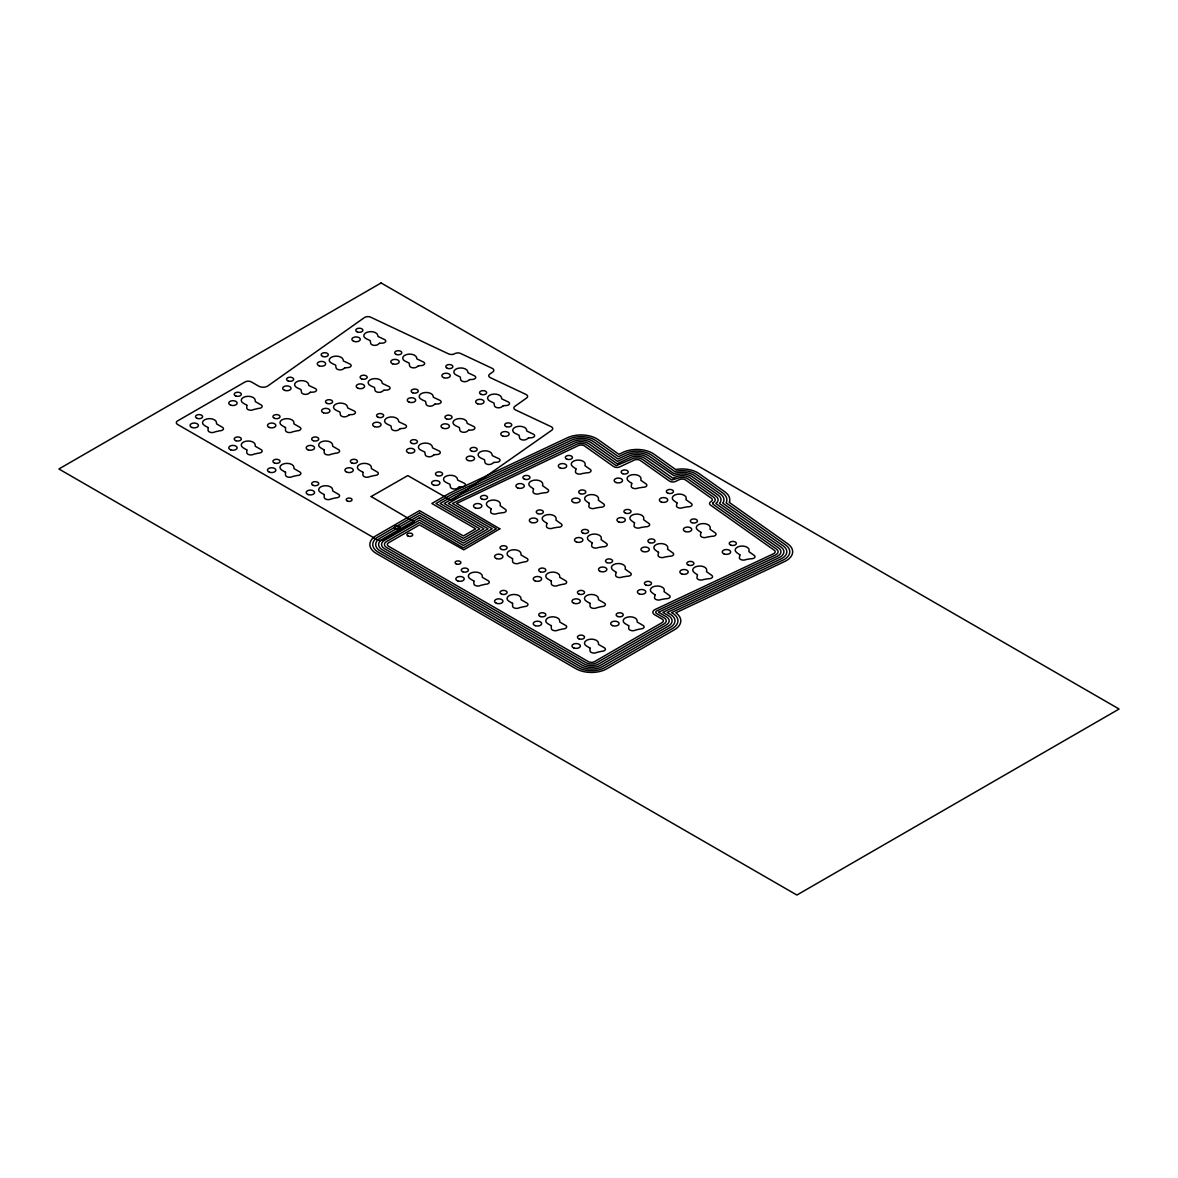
<?xml version="1.0" encoding="UTF-8"?>
<svg xmlns="http://www.w3.org/2000/svg" width="1178" height="1178" viewBox="0 0 1178 1178"><rect width="100%" height="100%" fill="white"/><g stroke="black" fill="none" stroke-linecap="round" stroke-linejoin="round"><path stroke-width="1.5" d="M712.911 502.888L712.778 504.037L776.464 549.11A7.274 4.197 0 0 1 775.418 555.029L656.926 610.822A3.166 1.826 0 0 0 656.544 613.488L664.112 617.846A7.304 4.211 0 0 1 664.142 623.81L596.598 662.802A7.274 4.197 0 0 1 586.305 662.802L386.561 547.49A7.274 4.197 0 0 1 386.561 541.541L419.501 522.517L463.366 547.844L496.321 528.819L452.455 503.492L576.528 444.297A7.274 4.197 0 0 1 586.777 444.901L616.3 465.693L632.35 458.802A7.274 4.197 0 0 1 642.599 459.405L671.769 480.05L677.556 478.297A7.274 4.197 0 0 1 687.805 478.901L713.573 497.145A7.274 4.197 0 0 1 713.205 502.711M658.752 612.133L777.259 556.325A10.19 5.89 0 0 0 778.717 548.05L715.826 503.521A10.19 5.875 0 0 0 715.826 496.085L690.058 477.841A10.19 5.89 0 0 0 675.716 477.002L673.006 478.283L644.852 458.345A10.19 5.89 0 0 0 630.51 457.506L617.198 463.764L589.029 443.841A10.19 5.89 0 0 0 574.687 442.987L457.786 498.044L448.332 503.492L492.198 528.819L463.366 545.458L419.501 520.146L384.499 540.349A10.19 5.89 0 0 0 384.499 548.668L584.244 663.994A10.19 5.89 0 0 0 598.66 663.994L666.218 624.988A10.219 5.905 0 0 0 666.174 616.654L658.679 612.339M208.079 427.555L208.079 430.176A4.049 2.341 0 0 0 210.553 432.385A4.049 2.341 0 0 0 215.044 431.855L219.815 430.765A3.549 2.047 0 0 0 223.128 429.558A3.549 2.047 0 0 0 222.495 427.319L216.516 423.874L216.516 422.681A6.994 4.035 0 0 0 206.842 418.941A6.994 4.035 0 0 0 204.574 425.538L208.079 427.555M246.791 449.908L246.791 452.529A4.049 2.341 0 0 0 249.28 454.737A4.049 2.341 0 0 0 253.756 454.207L258.527 453.118A3.549 2.047 0 0 0 261.84 451.91A3.549 2.047 0 0 0 261.207 449.672L255.228 446.226L255.228 445.034A6.994 4.035 0 0 0 245.554 441.294A6.994 4.035 0 0 0 243.286 447.89L246.791 449.908M246.791 405.203L246.791 407.824A4.049 2.341 0 0 0 249.28 410.032A4.049 2.341 0 0 0 253.756 409.502L258.527 408.413A3.549 2.047 0 0 0 261.84 407.205A3.549 2.047 0 0 0 261.207 404.967L255.228 401.521L255.228 400.329A6.994 4.035 0 0 0 245.554 396.603A6.994 4.035 0 0 0 243.286 403.185L246.791 405.203M285.503 472.26L285.503 474.881A4.049 2.341 0 0 0 287.992 477.09A4.049 2.341 0 0 0 292.468 476.56L297.239 475.47A3.549 2.047 0 0 0 300.552 474.263A3.549 2.047 0 0 0 299.919 472.025L293.94 468.579L293.94 467.386A6.994 4.035 0 0 0 284.281 463.646A6.994 4.035 0 0 0 281.998 470.243L285.503 472.26M285.503 427.555L285.503 430.176A4.049 2.341 0 0 0 287.992 432.385A4.049 2.341 0 0 0 292.468 431.855L297.239 430.765A3.549 2.047 0 0 0 300.552 429.558A3.549 2.047 0 0 0 299.919 427.319L293.94 423.874L293.94 422.681A6.994 4.035 0 0 0 284.281 418.941A6.994 4.035 0 0 0 281.998 425.538L285.503 427.555M324.215 494.613L324.215 497.219A4.049 2.341 0 0 0 326.704 499.443A4.049 2.341 0 0 0 331.18 498.912L335.951 497.823A3.549 2.047 0 0 0 339.264 496.601A3.549 2.047 0 0 0 338.631 494.377L332.652 490.931L332.652 489.739A6.994 4.035 0 0 0 322.993 485.999A6.994 4.035 0 0 0 320.711 492.595L324.215 494.613M324.215 449.908L324.215 452.529A4.049 2.341 0 0 0 326.704 454.737A4.049 2.341 0 0 0 331.18 454.207L335.951 453.118A3.549 2.047 0 0 0 339.264 451.91A3.549 2.047 0 0 0 338.631 449.672L332.652 446.226L332.652 445.034A6.994 4.035 0 0 0 322.993 441.294A6.994 4.035 0 0 0 320.711 447.89L324.215 449.908M362.927 472.26L362.927 474.881A4.049 2.341 0 0 0 365.416 477.09A4.049 2.341 0 0 0 369.892 476.56L374.663 475.47A3.549 2.047 0 0 0 377.976 474.263A3.549 2.047 0 0 0 377.343 472.025L371.379 468.579L371.379 467.386A6.994 4.035 0 0 0 361.705 463.646A6.994 4.035 0 0 0 359.423 470.243L362.927 472.26M473.865 581.019L473.865 583.625A4.049 2.341 0 0 0 476.354 585.849A4.049 2.341 0 0 0 480.83 585.319L485.601 584.229A3.549 2.047 0 0 0 488.914 583.007A3.549 2.047 0 0 0 488.281 580.769L482.317 577.323L482.317 576.13A6.994 4.035 0 0 0 472.643 572.405A6.994 4.035 0 0 0 470.375 578.987L473.865 581.019M512.577 603.357L512.577 605.978A4.049 2.341 0 0 0 515.066 608.201A4.049 2.341 0 0 0 519.542 607.671L524.328 606.567A3.549 2.047 0 0 0 527.641 605.359A3.549 2.047 0 0 0 526.993 603.121L521.029 599.676L521.029 598.483A6.994 4.035 0 0 0 511.355 594.757A6.994 4.035 0 0 0 509.087 601.34L512.577 603.357M512.577 558.666L512.577 561.273A4.049 2.341 0 0 0 515.066 563.496A4.049 2.341 0 0 0 519.542 562.966L524.328 561.877A3.549 2.047 0 0 0 527.641 560.654A3.549 2.047 0 0 0 526.993 558.416L521.029 554.971L521.029 553.793A6.994 4.035 0 0 0 511.355 550.052A6.994 4.035 0 0 0 509.087 556.634L512.577 558.666M551.304 625.709L551.304 628.33A4.049 2.341 0 0 0 553.778 630.539A4.049 2.341 0 0 0 558.254 630.009L563.04 628.919A3.549 2.047 0 0 0 566.353 627.712A3.549 2.047 0 0 0 565.705 625.474L559.741 622.028L559.741 620.835A6.994 4.035 0 0 0 550.067 617.11A6.994 4.035 0 0 0 547.799 623.692L551.304 625.709M551.304 581.019L551.304 583.625A4.049 2.341 0 0 0 553.778 585.849A4.049 2.341 0 0 0 558.254 585.319L563.04 584.229A3.549 2.047 0 0 0 566.353 583.007A3.549 2.047 0 0 0 565.705 580.769L559.741 577.323L559.741 576.13A6.994 4.035 0 0 0 550.067 572.405A6.994 4.035 0 0 0 547.799 578.987L551.304 581.019M590.016 648.062L590.016 650.683A4.049 2.341 0 0 0 592.49 652.892A4.049 2.341 0 0 0 596.981 652.362L601.752 651.272A3.549 2.047 0 0 0 605.065 650.065A3.549 2.047 0 0 0 604.432 647.826L598.453 644.381L598.453 643.188A6.994 4.035 0 0 0 588.779 639.463A6.994 4.035 0 0 0 586.511 646.045L590.016 648.062M590.016 603.357L590.016 605.978A4.049 2.341 0 0 0 592.49 608.201A4.049 2.341 0 0 0 596.981 607.671L601.752 606.567A3.549 2.047 0 0 0 605.065 605.359A3.549 2.047 0 0 0 604.432 603.121L598.453 599.676L598.453 598.483A6.994 4.035 0 0 0 588.779 594.757A6.994 4.035 0 0 0 586.511 601.34L590.016 603.357M628.728 625.709L628.728 628.33A4.049 2.341 0 0 0 631.202 630.539A4.049 2.341 0 0 0 635.693 630.009L640.464 628.919A3.549 2.047 0 0 0 643.777 627.712A3.549 2.047 0 0 0 643.144 625.474L637.165 622.028L637.165 620.835A6.994 4.035 0 0 0 627.491 617.11A6.994 4.035 0 0 0 625.223 623.692L628.728 625.709M371.158 496.542L414.406 521.957L383.527 539.789A4.373 2.518 0 0 1 377.343 539.789L177.598 424.463A4.373 2.518 0 0 1 177.598 420.899L245.142 381.908A4.388 2.533 0 0 1 251.356 381.922L258.939 386.296A6.067 3.505 0 0 0 267.848 385.942L364.488 317.53A4.373 2.518 0 0 1 370.628 317.176L448.715 353.945A4.373 2.518 0 0 0 454.546 353.783L454.855 353.621A4.373 2.518 0 0 1 460.642 353.474L492.227 368.361A4.373 2.518 0 0 1 492.86 371.909L489.724 374.118A4.373 2.518 0 0 0 490.357 377.667L526.006 394.453A4.373 2.518 0 0 1 526.625 398.002L514.845 406.351A4.373 2.518 0 0 0 515.478 409.9L551.127 426.686A4.373 2.518 0 0 1 551.76 430.235L451.483 500.562L407.779 475.588L371.158 496.542M499.825 528.848L463.749 549.846L419.501 524.902L388.622 542.734A4.373 2.518 0 0 0 388.622 546.298L588.367 661.624A4.373 2.518 0 0 0 594.537 661.624L662.08 622.617A4.388 2.533 0 0 0 662.051 619.039L654.467 614.651A6.067 3.505 0 0 1 655.101 609.512L773.578 553.719A4.373 2.518 0 0 0 774.196 550.17L710.511 505.097A4.373 2.518 0 0 1 710.805 501.725L711.085 501.548A4.373 2.518 0 0 0 711.321 498.206L685.552 479.961A4.373 2.518 0 0 0 679.397 479.608L675.568 481.419A4.373 2.518 0 0 1 669.413 481.051L640.331 460.465A4.373 2.518 0 0 0 634.191 460.112L619.746 466.9A4.373 2.518 0 0 1 613.605 466.547L584.524 445.961A4.373 2.518 0 0 0 578.369 445.593L456.578 503.492L499.825 528.848M491.079 508.837L490.622 511.443A4.049 2.341 0 0 0 492.699 513.785A4.049 2.341 0 0 0 497.249 513.52L502.196 512.71A3.549 2.047 0 0 0 505.701 511.694A3.549 2.047 0 0 0 505.465 509.441L500.12 505.656L500.326 504.478A6.994 4.035 0 0 0 491.359 500.194A6.994 4.035 0 0 0 487.942 506.614L491.079 508.837M533.501 488.855L533.045 491.462A4.049 2.341 0 0 0 535.136 493.803A4.049 2.341 0 0 0 539.686 493.538L544.619 492.728A3.549 2.047 0 0 0 548.138 491.727A3.549 2.047 0 0 0 547.888 489.459L542.557 485.689L542.764 484.497A6.994 4.035 0 0 0 533.796 480.226A6.994 4.035 0 0 0 530.38 486.647L533.501 488.855M546.901 523.341L546.445 525.948A4.049 2.341 0 0 0 548.521 528.289A4.049 2.341 0 0 0 553.071 528.024L558.019 527.214A3.549 2.047 0 0 0 561.523 526.213A3.549 2.047 0 0 0 561.273 523.945L555.942 520.161L556.149 518.983A6.994 4.035 0 0 0 547.181 514.698A6.994 4.035 0 0 0 543.765 521.132L546.901 523.341M575.939 468.873L575.482 471.48A4.049 2.341 0 0 0 577.559 473.836A4.049 2.341 0 0 0 582.109 473.571L587.056 472.761A3.549 2.047 0 0 0 590.561 471.745A3.549 2.047 0 0 0 590.311 469.477L584.98 465.708L585.186 464.515A6.994 4.035 0 0 0 576.219 460.245A6.994 4.035 0 0 0 572.803 466.665L575.939 468.873M589.324 503.359L588.867 505.966A4.049 2.341 0 0 0 590.944 508.322A4.049 2.341 0 0 0 595.494 508.057L600.441 507.247A3.549 2.047 0 0 0 603.946 506.231A3.549 2.047 0 0 0 603.71 503.963L598.365 500.194L598.571 499.001A6.994 4.035 0 0 0 589.604 494.731A6.994 4.035 0 0 0 586.188 501.151L589.324 503.359M592.107 542.837L591.65 545.443A4.049 2.341 0 0 0 593.727 547.799A4.049 2.341 0 0 0 598.277 547.534L603.224 546.725A3.549 2.047 0 0 0 606.729 545.708A3.549 2.047 0 0 0 606.493 543.441L601.148 539.671L601.354 538.479A6.994 4.035 0 0 0 592.387 534.208A6.994 4.035 0 0 0 588.971 540.628L592.107 542.837M616.109 572.331L615.638 574.938A4.049 2.341 0 0 0 617.728 577.279A4.049 2.341 0 0 0 622.279 577.014L627.211 576.204A3.549 2.047 0 0 0 630.731 575.203A3.549 2.047 0 0 0 630.48 572.935L625.15 569.151L625.356 567.973A6.994 4.035 0 0 0 616.389 563.688A6.994 4.035 0 0 0 612.972 570.123L616.109 572.331M631.747 483.392L631.29 485.984A4.049 2.341 0 0 0 633.381 488.34A4.049 2.341 0 0 0 637.931 488.075L642.864 487.265A3.549 2.047 0 0 0 646.369 486.249A3.549 2.047 0 0 0 646.133 483.996L640.803 480.212L641.009 479.034A6.994 4.035 0 0 0 632.041 474.749A6.994 4.035 0 0 0 628.625 481.169L631.747 483.392M634.53 522.87L634.073 525.462A4.049 2.341 0 0 0 636.164 527.818A4.049 2.341 0 0 0 640.714 527.553L645.647 526.743A3.549 2.047 0 0 0 649.152 525.727A3.549 2.047 0 0 0 648.916 523.474L643.571 519.689L643.792 518.511A6.994 4.035 0 0 0 634.824 514.226A6.994 4.035 0 0 0 631.408 520.647L634.53 522.87M658.531 552.349L658.075 554.956A4.049 2.341 0 0 0 660.151 557.312A4.049 2.341 0 0 0 664.701 557.047L669.649 556.237A3.549 2.047 0 0 0 673.153 555.221A3.549 2.047 0 0 0 672.918 552.953L667.573 549.184L667.779 547.991A6.994 4.035 0 0 0 658.811 543.721A6.994 4.035 0 0 0 655.395 550.141L658.531 552.349M655.012 594.802L654.556 597.393A4.049 2.341 0 0 0 656.647 599.749A4.049 2.341 0 0 0 661.197 599.484L666.13 598.674A3.549 2.047 0 0 0 669.634 597.658A3.549 2.047 0 0 0 669.399 595.405L664.053 591.621L664.274 590.443A6.994 4.035 0 0 0 655.307 586.158A6.994 4.035 0 0 0 651.89 592.578L655.012 594.802M676.967 502.888L676.496 505.495A4.049 2.341 0 0 0 678.587 507.836A4.049 2.341 0 0 0 683.137 507.571L688.07 506.761A3.549 2.047 0 0 0 691.589 505.745A3.549 2.047 0 0 0 691.339 503.492L686.008 499.708L686.214 498.53A6.994 4.035 0 0 0 677.247 494.245A6.994 4.035 0 0 0 673.831 500.665L676.967 502.888M700.954 532.382L700.498 534.974A4.049 2.341 0 0 0 702.589 537.33A4.049 2.341 0 0 0 707.124 537.065L712.072 536.255A3.549 2.047 0 0 0 715.576 535.239A3.549 2.047 0 0 0 715.341 532.986L709.995 529.202L710.216 528.024A6.994 4.035 0 0 0 701.249 523.739A6.994 4.035 0 0 0 697.832 530.159L700.954 532.382M697.45 574.82L696.978 577.426A4.049 2.341 0 0 0 699.069 579.767A4.049 2.341 0 0 0 703.619 579.502L708.552 578.692A3.549 2.047 0 0 0 712.072 577.691A3.549 2.047 0 0 0 711.821 575.424L706.491 571.639L706.697 570.461A6.994 4.035 0 0 0 697.729 566.176A6.994 4.035 0 0 0 694.313 572.611L697.45 574.82M739.872 554.838L739.416 557.444A4.049 2.341 0 0 0 741.492 559.8A4.049 2.341 0 0 0 746.042 559.535L750.99 558.725A3.549 2.047 0 0 0 754.494 557.709A3.549 2.047 0 0 0 754.259 555.442L748.913 551.672L749.12 550.479A6.994 4.035 0 0 0 740.152 546.209A6.994 4.035 0 0 0 736.736 552.629L739.872 554.838M729.55 501.607L729.3 502.432L787.743 543.794A21.837 12.605 0 0 1 784.622 561.538L675.804 612.781L676.864 613.591A21.896 12.649 0 0 1 674.464 629.744L606.891 668.751A21.837 12.605 0 0 1 576.013 668.751L376.268 553.424A21.837 12.605 0 0 1 376.268 535.592L419.501 510.634L463.366 535.946L475.721 528.819L431.855 503.492L449.967 493.037L567.325 437.789A21.837 12.605 0 0 1 598.056 439.585L618.862 454.31L623.147 452.293A21.837 12.605 0 0 1 653.878 454.09L675.671 469.521A21.837 12.605 0 0 1 699.084 473.585L724.853 491.83A21.852 12.619 0 0 1 729.55 501.607M723.366 502.284L722.85 503.183L783.223 545.929A16.021 9.247 0 0 1 780.94 558.932L667.19 612.501L670.267 614.268A16.036 9.262 0 0 1 670.326 627.359L602.783 666.38A16.021 9.247 0 0 1 580.121 666.38L380.376 551.054A16.021 9.247 0 0 1 380.376 537.978L419.501 515.39L463.366 540.702L483.967 528.819L440.101 503.492L453.883 495.54L571.006 440.395A16.021 9.247 0 0 1 593.55 441.706L618.023 459.037L626.829 454.899A16.021 9.247 0 0 1 649.358 456.21L673.949 473.615A16.021 9.247 0 0 1 694.578 475.721L720.347 493.965A16.021 9.247 0 0 1 723.366 502.284M310.388 392.274L308.695 393.467A4.049 2.341 0 0 1 304.322 394.262A4.049 2.341 0 0 1 301.465 392.2L301.008 389.594L297.18 387.798A6.994 4.035 0 0 1 298.284 381.098A6.994 4.035 0 0 1 308.562 384.249L308.769 385.442L315.306 388.519A3.549 2.047 0 0 1 316.337 390.713A3.549 2.047 0 0 1 313.245 392.112L310.388 392.274M344.992 367.786L343.299 368.979A4.049 2.341 0 0 1 338.925 369.759A4.049 2.341 0 0 1 336.069 367.698L335.612 365.106L331.784 363.295A6.994 4.035 0 0 1 332.888 356.61A6.994 4.035 0 0 1 343.166 359.761L343.372 360.939L349.91 364.031A3.549 2.047 0 0 1 350.941 366.211A3.549 2.047 0 0 1 347.849 367.61L344.992 367.786M379.581 343.284L377.902 344.477A4.049 2.341 0 0 1 373.529 345.272A4.049 2.341 0 0 1 370.672 343.21L370.216 340.604L366.387 338.808A6.994 4.035 0 0 1 367.492 332.108A6.994 4.035 0 0 1 377.77 335.259L377.976 336.452L384.514 339.529A3.549 2.047 0 0 1 385.545 341.723A3.549 2.047 0 0 1 382.452 343.122L379.581 343.284M349.292 414.744L347.598 415.937A4.049 2.341 0 0 1 343.24 416.732A4.049 2.341 0 0 1 340.383 414.671L339.927 412.064L336.083 410.253A6.994 4.035 0 0 1 337.188 403.568A6.994 4.035 0 0 1 347.466 406.719L347.672 407.912L354.225 410.989A3.549 2.047 0 0 1 355.241 413.169A3.549 2.047 0 0 1 352.163 414.568L349.292 414.744M383.895 390.242L382.202 391.449A4.049 2.341 0 0 1 377.844 392.23A4.049 2.341 0 0 1 374.987 390.168L374.53 387.562L370.687 385.766A6.994 4.035 0 0 1 371.792 379.08A6.994 4.035 0 0 1 382.07 382.232L382.276 383.41L388.828 386.487A3.549 2.047 0 0 1 389.844 388.681A3.549 2.047 0 0 1 386.767 390.08L383.895 390.242M418.499 365.754L416.806 366.947A4.049 2.341 0 0 1 412.447 367.742A4.049 2.341 0 0 1 409.591 365.681L409.134 363.074L405.291 361.263A6.994 4.035 0 0 1 406.395 354.578A6.994 4.035 0 0 1 416.673 357.729L416.879 358.907L423.432 361.999A3.549 2.047 0 0 1 424.448 364.179A3.549 2.047 0 0 1 421.371 365.578L418.499 365.754M400.373 428.601L398.679 429.793A4.049 2.341 0 0 1 394.321 430.574A4.049 2.341 0 0 1 391.464 428.527L391.008 425.921L387.164 424.109A6.994 4.035 0 0 1 388.269 417.424A6.994 4.035 0 0 1 398.547 420.575L398.753 421.753L405.306 424.846A3.549 2.047 0 0 1 406.322 427.025A3.549 2.047 0 0 1 403.244 428.424L400.373 428.601M434.976 404.098L433.283 405.291A4.049 2.341 0 0 1 428.925 406.086A4.049 2.341 0 0 1 426.068 404.025L425.611 401.418L421.768 399.622A6.994 4.035 0 0 1 422.873 392.937A6.994 4.035 0 0 1 433.151 396.088L433.357 397.266L439.909 400.343A3.549 2.047 0 0 1 440.925 402.537A3.549 2.047 0 0 1 437.848 403.936L434.976 404.098M469.58 379.611L467.887 380.803A4.049 2.341 0 0 1 463.528 381.584A4.049 2.341 0 0 1 460.672 379.537L460.2 376.931L456.372 375.119A6.994 4.035 0 0 1 457.476 368.434A6.994 4.035 0 0 1 467.754 371.585L467.96 372.763L474.513 375.856A3.549 2.047 0 0 1 475.529 378.035A3.549 2.047 0 0 1 472.452 379.434L469.58 379.611M434.152 454.693L432.459 455.901A4.049 2.341 0 0 1 428.1 456.681A4.049 2.341 0 0 1 425.229 454.62L424.772 452.013L420.944 450.217A6.994 4.035 0 0 1 422.048 443.532A6.994 4.035 0 0 1 432.326 446.683L432.532 447.861L439.07 450.938A3.549 2.047 0 0 1 440.101 453.132A3.549 2.047 0 0 1 437.023 454.531L434.152 454.693M468.756 430.206L467.062 431.398A4.049 2.341 0 0 1 462.704 432.193A4.049 2.341 0 0 1 459.832 430.132L459.376 427.526L455.547 425.714A6.994 4.035 0 0 1 456.652 419.029A6.994 4.035 0 0 1 466.93 422.18L467.136 423.358L473.674 426.451A3.549 2.047 0 0 1 474.705 428.63A3.549 2.047 0 0 1 471.627 430.029L468.756 430.206M503.359 405.703L501.666 406.911A4.049 2.341 0 0 1 497.307 407.691A4.049 2.341 0 0 1 494.436 405.63L493.98 403.023L490.151 401.227A6.994 4.035 0 0 1 491.255 394.542A6.994 4.035 0 0 1 501.534 397.693L501.74 398.871L508.278 401.948A3.549 2.047 0 0 1 509.308 404.142A3.549 2.047 0 0 1 506.231 405.541L503.359 405.703M459.273 486.926L457.579 488.119A4.049 2.341 0 0 1 453.221 488.914A4.049 2.341 0 0 1 450.364 486.853L449.908 484.246L446.064 482.435A6.994 4.035 0 0 1 447.169 475.75A6.994 4.035 0 0 1 457.447 478.901L457.653 480.094L464.206 483.171A3.549 2.047 0 0 1 465.222 485.351A3.549 2.047 0 0 1 462.144 486.75L459.273 486.926M493.876 462.424L492.183 463.631A4.049 2.341 0 0 1 487.825 464.412A4.049 2.341 0 0 1 484.968 462.35L484.511 459.744L480.668 457.947A6.994 4.035 0 0 1 481.773 451.262A6.994 4.035 0 0 1 492.051 454.413L492.257 455.591L498.809 458.669A3.549 2.047 0 0 1 499.825 460.863A3.549 2.047 0 0 1 496.748 462.262L493.876 462.424M528.48 437.936L526.787 439.129A4.049 2.341 0 0 1 522.428 439.909A4.049 2.341 0 0 1 519.572 437.863L519.115 435.256L515.272 433.445A6.994 4.035 0 0 1 516.376 426.76A6.994 4.035 0 0 1 526.654 429.911L526.861 431.089L533.413 434.181A3.549 2.047 0 0 1 534.429 436.361A3.549 2.047 0 0 1 531.352 437.76L528.48 437.936M381.112 282.956L58.9 468.977L796.888 895.044L1119.1 709.023L381.112 282.956M419.501 513.004L378.315 536.785A18.936 10.926 0 0 0 378.315 552.246L578.074 667.558A18.936 10.926 0 0 0 604.844 667.558L672.402 628.551A18.951 10.941 0 0 0 672.343 613.075L671.534 612.619L782.781 560.242A18.936 10.926 0 0 0 785.49 544.854L726.119 502.844A18.922 10.926 0 0 0 722.6 492.89L696.831 474.66A18.936 10.926 0 0 0 674.729 471.509L651.625 455.15A18.936 10.926 0 0 0 624.988 453.589L618.45 456.666L595.803 440.646A18.936 10.926 0 0 0 569.165 439.085L451.925 494.289L435.978 503.492L479.844 528.819L463.366 538.331L419.501 513.004M419.501 517.76L382.438 539.156A13.105 7.569 0 0 0 382.438 549.861L582.182 665.187A13.105 7.569 0 0 0 600.721 665.187L668.279 626.181A13.12 7.583 0 0 0 668.221 615.461L662.861 612.369L779.1 557.636A13.105 7.569 0 0 0 780.97 546.99L719.434 503.433A13.091 7.554 0 0 0 718.079 495.025L692.311 476.781A13.105 7.569 0 0 0 673.875 475.691L647.105 457.285A13.105 7.569 0 0 0 628.669 456.195L617.611 461.408L591.297 442.766A13.105 7.569 0 0 0 572.847 441.691L455.827 496.792L444.224 503.492L488.075 528.819L463.366 543.087L419.501 517.76M456.416 563.997A2.916 1.679 0 0 0 460.922 562.672A2.916 1.679 0 0 0 456.696 561.081A2.916 1.679 0 0 0 456.416 563.997M475.397 507.968A4.197 2.415 0 0 0 481.876 506.069A4.197 2.415 0 0 0 475.794 503.786A4.197 2.415 0 0 0 475.397 507.968M617.758 616.521A3.549 2.047 0 0 0 623.25 614.916A3.549 2.047 0 0 0 618.097 612.972A3.549 2.047 0 0 0 617.758 616.521M612.604 625.651A4.197 2.415 0 0 0 619.083 623.751A4.197 2.415 0 0 0 613.002 621.454A4.197 2.415 0 0 0 612.604 625.651M579.046 594.168A3.549 2.047 0 0 0 584.538 592.563A3.549 2.047 0 0 0 579.385 590.62A3.549 2.047 0 0 0 579.046 594.168M573.892 603.298A4.197 2.415 0 0 0 580.371 601.398A4.197 2.415 0 0 0 574.29 599.101A4.197 2.415 0 0 0 573.892 603.298M540.334 571.816A3.549 2.047 0 0 0 545.826 570.211A3.549 2.047 0 0 0 540.673 568.267A3.549 2.047 0 0 0 540.334 571.816M535.18 580.945A4.197 2.415 0 0 0 541.659 579.046A4.197 2.415 0 0 0 535.578 576.749A4.197 2.415 0 0 0 535.18 580.945M501.622 549.463A3.549 2.047 0 0 0 507.114 547.858A3.549 2.047 0 0 0 501.961 545.915A3.549 2.047 0 0 0 501.622 549.463M496.453 558.593A4.197 2.415 0 0 0 502.947 556.693A4.197 2.415 0 0 0 496.851 554.411A4.197 2.415 0 0 0 496.453 558.593M579.046 638.874A3.549 2.047 0 0 0 584.538 637.269A3.549 2.047 0 0 0 579.385 635.325A3.549 2.047 0 0 0 579.046 638.874M573.892 648.003A4.197 2.415 0 0 0 580.371 646.104A4.197 2.415 0 0 0 574.29 643.806A4.197 2.415 0 0 0 573.892 648.003M540.334 616.521A3.549 2.047 0 0 0 545.826 614.916A3.549 2.047 0 0 0 540.673 612.972A3.549 2.047 0 0 0 540.334 616.521M535.18 625.651A4.197 2.415 0 0 0 541.659 623.751A4.197 2.415 0 0 0 535.578 621.454A4.197 2.415 0 0 0 535.18 625.651M501.622 594.168A3.549 2.047 0 0 0 507.114 592.563A3.549 2.047 0 0 0 501.961 590.62A3.549 2.047 0 0 0 501.622 594.168M496.453 603.298A4.197 2.415 0 0 0 502.947 601.398A4.197 2.415 0 0 0 496.851 599.101A4.197 2.415 0 0 0 496.453 603.298M462.91 571.816A3.549 2.047 0 0 0 468.402 570.211A3.549 2.047 0 0 0 463.249 568.267A3.549 2.047 0 0 0 462.91 571.816M457.741 580.945A4.197 2.415 0 0 0 464.22 579.046A4.197 2.415 0 0 0 458.139 576.749A4.197 2.415 0 0 0 457.741 580.945M353.798 341.355A4.197 2.415 0 0 0 360.277 339.455A4.197 2.415 0 0 0 354.195 337.173A4.197 2.415 0 0 0 353.798 341.355M357.39 331.99A3.549 2.047 0 0 0 362.883 330.385A3.549 2.047 0 0 0 357.729 328.441A3.549 2.047 0 0 0 357.39 331.99M308.091 494.539A4.197 2.415 0 0 0 314.57 492.64A4.197 2.415 0 0 0 308.489 490.357A4.197 2.415 0 0 0 308.091 494.539M313.26 485.41A3.549 2.047 0 0 0 318.737 483.805A3.549 2.047 0 0 0 313.598 481.861A3.549 2.047 0 0 0 313.26 485.41M269.379 472.187A4.197 2.415 0 0 0 275.858 470.302A4.197 2.415 0 0 0 269.777 468.005A4.197 2.415 0 0 0 269.379 472.187M274.548 463.057A3.549 2.047 0 0 0 280.025 461.452A3.549 2.047 0 0 0 274.872 459.508A3.549 2.047 0 0 0 274.548 463.057M230.667 449.834A4.197 2.415 0 0 0 237.146 447.949A4.197 2.415 0 0 0 231.065 445.652A4.197 2.415 0 0 0 230.667 449.834M235.821 440.705A3.549 2.047 0 0 0 241.313 439.099A3.549 2.047 0 0 0 236.16 437.171A3.549 2.047 0 0 0 235.821 440.705M191.955 427.481A4.197 2.415 0 0 0 198.434 425.597A4.197 2.415 0 0 0 192.353 423.3A4.197 2.415 0 0 0 191.955 427.481M197.109 418.367A3.549 2.047 0 0 0 202.601 416.762A3.549 2.047 0 0 0 197.448 414.818A3.549 2.047 0 0 0 197.109 418.367M346.803 472.187A4.197 2.415 0 0 0 353.282 470.302A4.197 2.415 0 0 0 347.201 468.005A4.197 2.415 0 0 0 346.803 472.187M351.972 463.057A3.549 2.047 0 0 0 357.464 461.452A3.549 2.047 0 0 0 352.31 459.508A3.549 2.047 0 0 0 351.972 463.057M308.091 449.834A4.197 2.415 0 0 0 314.57 447.949A4.197 2.415 0 0 0 308.489 445.652A4.197 2.415 0 0 0 308.091 449.834M313.26 440.705A3.549 2.047 0 0 0 318.737 439.099A3.549 2.047 0 0 0 313.598 437.171A3.549 2.047 0 0 0 313.26 440.705M269.379 427.481A4.197 2.415 0 0 0 275.858 425.597A4.197 2.415 0 0 0 269.777 423.3A4.197 2.415 0 0 0 269.379 427.481M274.548 418.367A3.549 2.047 0 0 0 280.025 416.762A3.549 2.047 0 0 0 274.872 414.818A3.549 2.047 0 0 0 274.548 418.367M230.667 405.144A4.197 2.415 0 0 0 237.146 403.244A4.197 2.415 0 0 0 231.065 400.947A4.197 2.415 0 0 0 230.667 405.144M235.821 396.014A3.549 2.047 0 0 0 241.313 394.409A3.549 2.047 0 0 0 236.16 392.465A3.549 2.047 0 0 0 235.821 396.014M433.489 484.997A4.197 2.415 0 0 0 439.968 483.098A4.197 2.415 0 0 0 433.887 480.801A4.197 2.415 0 0 0 433.489 484.997M437.082 475.632A3.549 2.047 0 0 0 442.575 474.027A3.549 2.047 0 0 0 437.421 472.084A3.549 2.047 0 0 0 437.082 475.632M408.354 452.764A4.197 2.415 0 0 0 414.833 450.879A4.197 2.415 0 0 0 408.751 448.582A4.197 2.415 0 0 0 408.354 452.764M411.947 443.399A3.549 2.047 0 0 0 417.439 441.794A3.549 2.047 0 0 0 412.285 439.865A3.549 2.047 0 0 0 411.947 443.399M374.575 426.672A4.197 2.415 0 0 0 381.068 424.772A4.197 2.415 0 0 0 374.972 422.475A4.197 2.415 0 0 0 374.575 426.672M378.182 417.306A3.549 2.047 0 0 0 383.66 415.701A3.549 2.047 0 0 0 378.506 413.758A3.549 2.047 0 0 0 378.182 417.306M323.508 412.815A4.197 2.415 0 0 0 329.987 410.916A4.197 2.415 0 0 0 323.906 408.619A4.197 2.415 0 0 0 323.508 412.815M327.101 403.45A3.549 2.047 0 0 0 332.594 401.845A3.549 2.047 0 0 0 327.44 399.902A3.549 2.047 0 0 0 327.101 403.45M284.59 390.345A4.197 2.415 0 0 0 291.069 388.445A4.197 2.415 0 0 0 284.988 386.163A4.197 2.415 0 0 0 284.59 390.345M288.183 380.98A3.549 2.047 0 0 0 293.675 379.375A3.549 2.047 0 0 0 288.522 377.431A3.549 2.047 0 0 0 288.183 380.98M468.093 460.495A4.197 2.415 0 0 0 474.572 458.61A4.197 2.415 0 0 0 468.491 456.313A4.197 2.415 0 0 0 468.093 460.495M471.686 451.13A3.549 2.047 0 0 0 477.178 449.525A3.549 2.047 0 0 0 472.025 447.596A3.549 2.047 0 0 0 471.686 451.13M442.957 428.277A4.197 2.415 0 0 0 449.436 426.377A4.197 2.415 0 0 0 443.355 424.08A4.197 2.415 0 0 0 442.957 428.277M446.55 418.912A3.549 2.047 0 0 0 452.043 417.306A3.549 2.047 0 0 0 446.889 415.363A3.549 2.047 0 0 0 446.55 418.912M409.178 402.169A4.197 2.415 0 0 0 415.657 400.284A4.197 2.415 0 0 0 409.576 397.987A4.197 2.415 0 0 0 409.178 402.169M412.771 392.804A3.549 2.047 0 0 0 418.264 391.199A3.549 2.047 0 0 0 413.11 389.255A3.549 2.047 0 0 0 412.771 392.804M358.112 388.313A4.197 2.415 0 0 0 364.591 386.428A4.197 2.415 0 0 0 358.51 384.131A4.197 2.415 0 0 0 358.112 388.313M361.705 378.948A3.549 2.047 0 0 0 367.183 377.343A3.549 2.047 0 0 0 362.044 375.414A3.549 2.047 0 0 0 361.705 378.948M319.194 365.857A4.197 2.415 0 0 0 325.673 363.958A4.197 2.415 0 0 0 319.591 361.661A4.197 2.415 0 0 0 319.194 365.857M322.787 356.492A3.549 2.047 0 0 0 328.279 354.887A3.549 2.047 0 0 0 323.125 352.944A3.549 2.047 0 0 0 322.787 356.492M502.697 436.007A4.197 2.415 0 0 0 509.176 434.108A4.197 2.415 0 0 0 503.094 431.811A4.197 2.415 0 0 0 502.697 436.007M506.29 426.642A3.549 2.047 0 0 0 511.767 425.037A3.549 2.047 0 0 0 506.628 423.093A3.549 2.047 0 0 0 506.29 426.642M477.561 403.774A4.197 2.415 0 0 0 484.04 401.889A4.197 2.415 0 0 0 477.959 399.592A4.197 2.415 0 0 0 477.561 403.774M481.154 394.409A3.549 2.047 0 0 0 486.647 392.804A3.549 2.047 0 0 0 481.493 390.86A3.549 2.047 0 0 0 481.154 394.409M443.782 377.682A4.197 2.415 0 0 0 450.261 375.782A4.197 2.415 0 0 0 444.18 373.485A4.197 2.415 0 0 0 443.782 377.682M447.375 368.316A3.549 2.047 0 0 0 452.867 366.711A3.549 2.047 0 0 0 447.714 364.768A3.549 2.047 0 0 0 447.375 368.316M392.716 363.825A4.197 2.415 0 0 0 399.195 361.926A4.197 2.415 0 0 0 393.113 359.629A4.197 2.415 0 0 0 392.716 363.825M396.309 354.46A3.549 2.047 0 0 0 401.786 352.855A3.549 2.047 0 0 0 396.647 350.911A3.549 2.047 0 0 0 396.309 354.46M395.734 528.951A2.916 1.679 0 0 0 400.226 527.641A2.916 1.679 0 0 0 395.999 526.036A2.916 1.679 0 0 0 395.734 528.951M347.539 501.136A2.916 1.679 0 0 0 352.045 499.811A2.916 1.679 0 0 0 347.819 498.22A2.916 1.679 0 0 0 347.539 501.136M408.236 536.167A2.916 1.679 0 0 0 412.742 534.856A2.916 1.679 0 0 0 408.516 533.266A2.916 1.679 0 0 0 408.236 536.167M482.067 499.163A3.549 2.047 0 0 0 487.559 497.558A3.549 2.047 0 0 0 482.406 495.614A3.549 2.047 0 0 0 482.067 499.163M524.505 479.196A3.549 2.047 0 0 0 529.997 477.591A3.549 2.047 0 0 0 524.843 475.647A3.549 2.047 0 0 0 524.505 479.196M667.955 493.214A3.549 2.047 0 0 0 673.448 491.609A3.549 2.047 0 0 0 668.294 489.665A3.549 2.047 0 0 0 667.955 493.214M622.75 473.718A3.549 2.047 0 0 0 628.242 472.113A3.549 2.047 0 0 0 623.088 470.169A3.549 2.047 0 0 0 622.75 473.718M580.312 493.7A3.549 2.047 0 0 0 585.805 492.095A3.549 2.047 0 0 0 580.651 490.151A3.549 2.047 0 0 0 580.312 493.7M573.642 502.505A4.197 2.415 0 0 0 580.121 500.606A4.197 2.415 0 0 0 574.039 498.309A4.197 2.415 0 0 0 573.642 502.505M517.819 487.986A4.197 2.415 0 0 0 524.298 486.102A4.197 2.415 0 0 0 518.217 483.805A4.197 2.415 0 0 0 517.819 487.986M537.89 513.682A3.549 2.047 0 0 0 543.382 512.062A3.549 2.047 0 0 0 538.228 510.133A3.549 2.047 0 0 0 537.89 513.682M531.204 522.472A4.197 2.415 0 0 0 537.683 520.588A4.197 2.415 0 0 0 531.602 518.291A4.197 2.415 0 0 0 531.204 522.472M724.19 553.984A4.197 2.415 0 0 0 730.669 552.084A4.197 2.415 0 0 0 724.588 549.787A4.197 2.415 0 0 0 724.19 553.984M691.957 522.708A3.549 2.047 0 0 0 697.435 521.103A3.549 2.047 0 0 0 692.296 519.159A3.549 2.047 0 0 0 691.957 522.708M685.272 531.514A4.197 2.415 0 0 0 691.751 529.614A4.197 2.415 0 0 0 685.67 527.317A4.197 2.415 0 0 0 685.272 531.514M661.27 502.019A4.197 2.415 0 0 0 667.749 500.12A4.197 2.415 0 0 0 661.668 497.838A4.197 2.415 0 0 0 661.27 502.019M616.065 482.524A4.197 2.415 0 0 0 622.544 480.624A4.197 2.415 0 0 0 616.462 478.327A4.197 2.415 0 0 0 616.065 482.524M560.242 468.019A4.197 2.415 0 0 0 566.721 466.12A4.197 2.415 0 0 0 560.64 463.823A4.197 2.415 0 0 0 560.242 468.019M688.438 565.16A3.549 2.047 0 0 0 693.93 563.54A3.549 2.047 0 0 0 688.777 561.611A3.549 2.047 0 0 0 688.438 565.16M681.753 573.951A4.197 2.415 0 0 0 688.232 572.066A4.197 2.415 0 0 0 682.15 569.769A4.197 2.415 0 0 0 681.753 573.951M649.52 542.69A3.549 2.047 0 0 0 655.012 541.085A3.549 2.047 0 0 0 649.858 539.141A3.549 2.047 0 0 0 649.52 542.69M642.849 551.495A4.197 2.415 0 0 0 649.328 549.596A4.197 2.415 0 0 0 643.247 547.299A4.197 2.415 0 0 0 642.849 551.495M625.533 513.196A3.549 2.047 0 0 0 631.025 511.591A3.549 2.047 0 0 0 625.871 509.647A3.549 2.047 0 0 0 625.533 513.196M618.848 522.001A4.197 2.415 0 0 0 625.327 520.102A4.197 2.415 0 0 0 619.245 517.805A4.197 2.415 0 0 0 618.848 522.001M646.015 585.127A3.549 2.047 0 0 0 651.493 583.522A3.549 2.047 0 0 0 646.354 581.579A3.549 2.047 0 0 0 646.015 585.127M639.33 593.933A4.197 2.415 0 0 0 645.809 592.033A4.197 2.415 0 0 0 639.728 589.751A4.197 2.415 0 0 0 639.33 593.933M607.097 562.672A3.549 2.047 0 0 0 612.589 561.067A3.549 2.047 0 0 0 607.436 559.123A3.549 2.047 0 0 0 607.097 562.672M600.412 571.463A4.197 2.415 0 0 0 606.891 569.578A4.197 2.415 0 0 0 600.809 567.281A4.197 2.415 0 0 0 600.412 571.463M583.095 533.178A3.549 2.047 0 0 0 588.588 531.572A3.549 2.047 0 0 0 583.434 529.629A3.549 2.047 0 0 0 583.095 533.178M576.425 541.983A4.197 2.415 0 0 0 582.904 540.084A4.197 2.415 0 0 0 576.822 537.786A4.197 2.415 0 0 0 576.425 541.983M730.861 545.178A3.549 2.047 0 0 0 736.353 543.573A3.549 2.047 0 0 0 731.199 541.63A3.549 2.047 0 0 0 730.861 545.178M566.927 459.214A3.549 2.047 0 0 0 572.42 457.609A3.549 2.047 0 0 0 567.266 455.665A3.549 2.047 0 0 0 566.927 459.214"/></g></svg>
